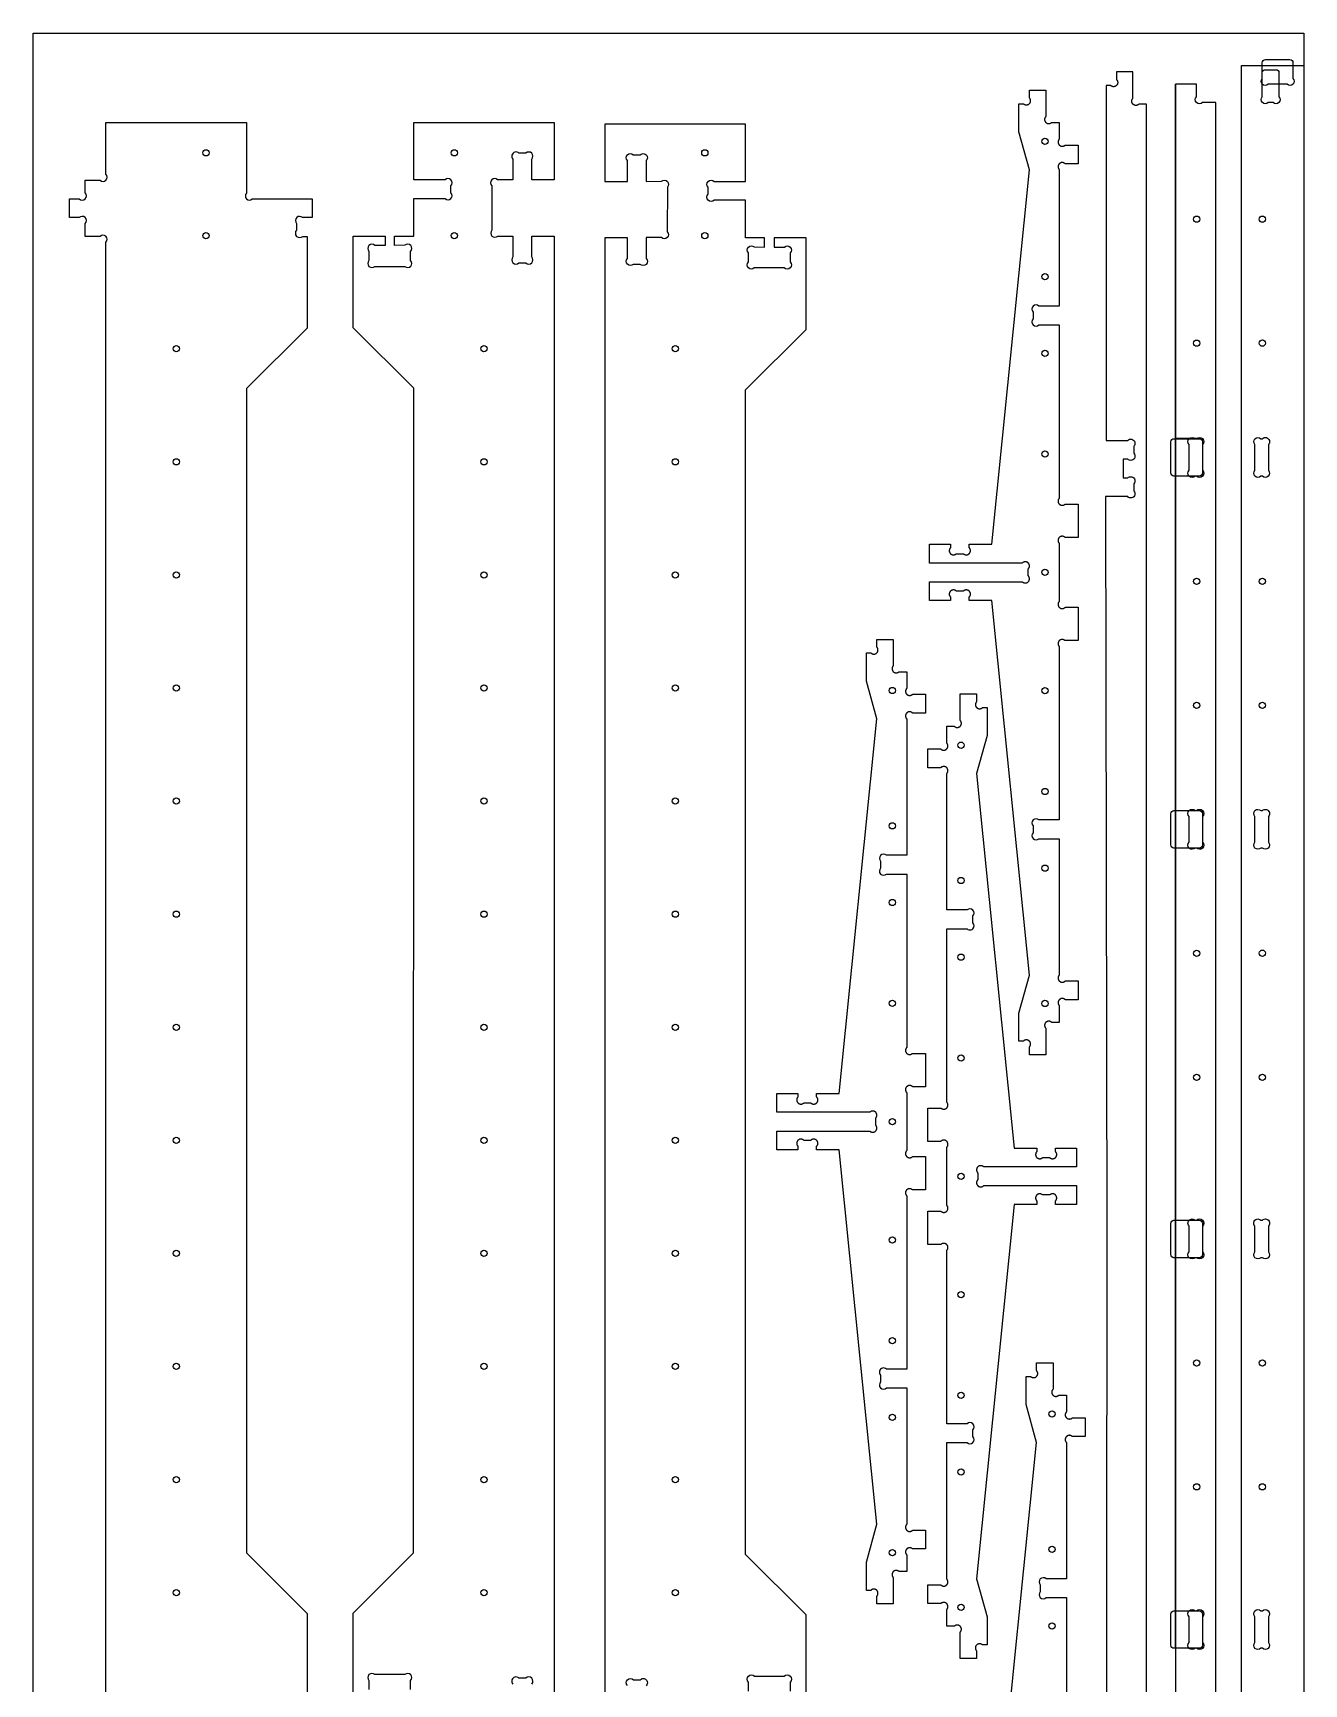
# Model space of a CAD drawing. Header units: millimetres. Extents: x 6492 to 10543, y 1975 to 5871.
# Drawn here: x 7954 to 9174, y 4195 to 5780 of the extents above; entities that cross this region are included whole.
import ezdxf

# ---------------------------------------------------------------- set-up
doc = ezdxf.new("R2010")
doc.units = ezdxf.units.MM
doc.layers.add('0_Make2D$Visibile$Curve', color=18, linetype='Continuous', true_color=0x000000)
for name, color, linetype in [('CUT_OUTSIDE_18MM', 1, 'Continuous'), ('HOLE_18MM', 4, 'Continuous'), ('HOLE_DIAM_6MM_6MM_DEPTH', 2, 'Continuous'), ('POCKET_INSIDE_9MM', 97, 'Continuous'), ('POCKET_OUTSIDE_9MM', 6, 'Continuous')]:
    doc.layers.add(name, color=color, linetype=linetype)
doc.layers.add('NO_PRINT', color=2, linetype='Continuous', plot=False)
doc.layers.add('POCKET_OUTSIDE_14MM', color=175, linetype='Continuous', plot=False)
doc.layers.add('TOP-HOLE-6.000MM-DIAM_15.000MM', color=20, linetype='Continuous', lineweight=25, true_color=0xff2400)

# ---------------------------------------------------------------- blocks, each defined once
blk = doc.blocks.new('BEAM_A')
at = {"layer": 'CUT_OUTSIDE_18MM'}
blk.add_lwpolyline([(5674.7, 4179.9), (5674.7, 5578.7, 0.999851), (5669, 5584.3), (5654.7, 5584.3), (5654.7, 5596.7, 0.99985), (5649, 5602.3), (5639.7, 5602.3), (5639.7, 5620.3), (5649, 5620.3, 0.999851), (5654.7, 5626), (5654.7, 5638.3), (5669, 5638.3, 0.999851), (5674.7, 5644), (5674.7, 5693.5), (5809.7, 5693.5), (5809.6, 5625.9, 0.974344), (5815.1, 5620.2), (5872.7, 5620.4), (5872.7, 5602.3), (5863.4, 5602.3, 0.999698), (5857.7, 5596.7), (5857.7, 5590.3, 1), (5863.7, 5584.3), (5867.7, 5584.3), (5867.7, 5496.3), (5809.7, 5438.3), (5809.7, 4320.3), (5867.7, 4262.3), (5867.7, 4174.3)], format="xyb", dxfattribs=at)
at = {"layer": 'HOLE_18MM'}
for centre in [(5770.6, 5664.5), (5770.6, 5585), (5742.2, 5476.4), (5742.2, 5367.8), (5742.2, 5259.3), (5742.2, 5150.7), (5742.2, 5042.2), (5742.2, 4933.6), (5742.2, 4825), (5742.2, 4716.5), (5742.2, 4607.9), (5742.2, 4499.4), (5742.2, 4390.8), (5742.2, 4282.2)]:
    blk.add_circle(centre, 3, dxfattribs=at)
blk = doc.blocks.new('BEAM_DX')
at = {"layer": 'CUT_OUTSIDE_18MM'}
for points in [[(8433.2, 4194.5, 0.991106), (8427.5, 4200.1), (8420.8, 4200.1, 1.000024), (8415.1, 4194.5)], [(8316.9, 4189.2), (8316.9, 4197.8, 0.99985), (8311.3, 4203.5), (8282.6, 4203.5, 0.99985), (8276.9, 4197.8), (8276.9, 4189.2, 0.999848)], [(8261.7, 4174.5), (8261.7, 4262.5), (8319.7, 4320.5), (8319.8, 5438.5), (8261.8, 5496.5), (8261.8, 5584.5), (8292.4, 5584.5), (8292.4, 5575.5), (8282.5, 5575.5, 0.9997), (8276.9, 5569.9), (8276.9, 5561.2, 1), (8282.6, 5555.5), (8311.3, 5555.5, 0.99985), (8316.9, 5561.2), (8316.9, 5569.9, 0.973941), (8311.4, 5575.7), (8301.4, 5575.5), (8301.4, 5584.5), (8319.8, 5584.5), (8319.8, 5620.5), (8349.9, 5620.5, 0.999695), (8355.6, 5626.2), (8355.6, 5632.9, 0.999771), (8349.9, 5638.5), (8319.8, 5638.5), (8319.8, 5693.5), (8454.8, 5693.5), (8454.8, 5638.5), (8433.1, 5638.5), (8433.1, 5658.5, 0.999546), (8427.5, 5664.1), (8420.8, 5664.1, 1), (8415.1, 5658.5), (8415.1, 5638.5), (8400.4, 5638.7, 0.982736), (8394.9, 5632.9), (8394.9, 5590.2, 0.999702), (8400.5, 5584.6), (8415.1, 5584.6), (8415.1, 5564.6, 1), (8420.8, 5558.9), (8427.5, 5558.9, 0.999549), (8433.1, 5564.6), (8433.1, 5584.5), (8454.7, 5584.5), (8454.7, 4174.5)]]:
    blk.add_lwpolyline(points, format="xyb", dxfattribs=at)
at = {"layer": 'HOLE_DIAM_6MM_6MM_DEPTH'}
for centre in [(8358.8, 5664.5), (8358.8, 5585), (8387.2, 5476.4), (8387.2, 5367.8), (8387.2, 5259.3), (8387.2, 5150.7), (8387.2, 5042.2), (8387.2, 4933.6), (8387.2, 4825), (8387.2, 4716.5), (8387.2, 4607.9), (8387.2, 4499.4), (8387.2, 4390.8), (8387.2, 4282.2)]:
    blk.add_circle(centre, 3, dxfattribs=at)
blk = doc.blocks.new('BEAM_SX')
at = {"layer": 'CUT_OUTSIDE_18MM'}
for points in [[(8525, 4193, -0.991106), (8530.7, 4198.6), (8537.3, 4198.6, -1.000024), (8543, 4192.9)], [(8641.2, 4187.7), (8641.2, 4196.3, -0.99985), (8646.9, 4202), (8675.5, 4202, -0.99985), (8681.2, 4196.3), (8681.2, 4187.7, -0.999848)], [(8696.4, 4173), (8696.4, 4261), (8638.4, 4319), (8638.4, 5437), (8696.4, 5495), (8696.4, 5583), (8665.7, 5583), (8665.7, 5574), (8675.6, 5574, -0.9997), (8681.2, 5568.4), (8681.2, 5559.7, -1), (8675.5, 5554), (8646.8, 5554, -0.99985), (8641.2, 5559.7), (8641.2, 5568.4, -0.973941), (8646.7, 5574.2), (8656.7, 5574), (8656.7, 5583), (8638.4, 5583), (8638.4, 5619), (8608.2, 5619, -0.999695), (8602.5, 5624.7), (8602.5, 5631.4, -0.999771), (8608.2, 5637), (8638.4, 5637), (8638.4, 5692), (8503.3, 5692), (8503.3, 5637), (8525, 5637), (8525, 5657, -0.999546), (8530.6, 5662.6), (8537.3, 5662.6, -1), (8543, 5657), (8543, 5637), (8557.7, 5637.2, -0.982736), (8563.3, 5631.4), (8563.2, 5588.7, -0.999702), (8557.6, 5583.1), (8543, 5583.1), (8543, 5563.1, -1), (8537.3, 5557.4), (8530.6, 5557.4, -0.999549), (8525, 5563.1), (8525, 5583), (8503.4, 5583), (8503.4, 4173)]]:
    blk.add_lwpolyline(points, format="xyb", dxfattribs=at)
at = {"layer": 'HOLE_DIAM_6MM_6MM_DEPTH'}
for centre in [(8599.3, 5664.5), (8599.3, 5585), (8570.9, 5476.4), (8570.9, 5367.8), (8570.9, 5259.3), (8570.9, 5150.7), (8570.9, 5042.2), (8570.9, 4933.6), (8570.9, 4825), (8570.9, 4716.5), (8570.9, 4607.9), (8570.9, 4499.4), (8570.9, 4390.8), (8570.9, 4282.2)]:
    blk.add_circle(centre, 3, dxfattribs=at)
blk = doc.blocks.new('BRACKET_EXT')
at = {"layer": 'CUT_OUTSIDE_18MM', "lineweight": -3}
blk.add_lwpolyline([(9466.4, 5155.8), (9466.5, 5155.9), (9466.6, 5156), (9466.6, 5156.1), (9466.7, 5156.2), (9466.8, 5156.3), (9466.9, 5156.4), (9467, 5156.6), (9467, 5156.7), (9467.1, 5156.8), (9467.2, 5156.9), (9467.2, 5157), (9467.3, 5157.2), (9467.3, 5157.3), (9467.4, 5157.4), (9467.4, 5157.6), (9467.4, 5157.7), (9467.5, 5157.8), (9467.5, 5158), (9467.5, 5158.1), (9467.5, 5158.3), (9467.5, 5158.4), (9467.6, 5158.5), (9467.6, 5158.7), (9467.5, 5158.8), (9467.5, 5159), (9467.5, 5159.1), (9467.5, 5159.2), (9467.5, 5159.4), (9467.5, 5159.5), (9467.4, 5159.6), (9467.4, 5159.8), (9467.3, 5159.9), (9467.3, 5160), (9467.2, 5160.2), (9467.2, 5160.3), (9467.1, 5160.4), (9467.1, 5160.6), (9467, 5160.7), (9466.9, 5160.8), (9466.8, 5160.9), (9466.8, 5161), (9466.7, 5161.1), (9466.6, 5161.2), (9466.5, 5161.3), (9466.4, 5161.4), (9466.3, 5161.5), (9466.2, 5161.6), (9466.1, 5161.7), (9466, 5161.8), (9465.9, 5161.9), (9465.8, 5162), (9465.6, 5162.1), (9465.5, 5162.1), (9465.4, 5162.2), (9465.3, 5162.3), (9465.1, 5162.3), (9465, 5162.4), (9464.9, 5162.4), (9464.7, 5162.5), (9464.6, 5162.5), (9464.5, 5162.5), (9464.3, 5162.6), (9464.2, 5162.6), (9464.1, 5162.6), (9463.9, 5162.6), (9463.8, 5162.6), (9463.6, 5162.6), (9463.5, 5162.6), (9463.4, 5162.6), (9463.2, 5162.6), (9463.1, 5162.6), (9463, 5162.6), (9462.8, 5162.6), (9462.7, 5162.5), (9462.5, 5162.5), (9462.4, 5162.5), (9462.3, 5162.4), (9462.1, 5162.4), (9462, 5162.3), (9461.9, 5162.3), (9461.8, 5162.2), (9461.6, 5162.2), (9461.5, 5162.1), (9461.4, 5162), (9461.3, 5161.9), (9461.2, 5161.9), (9461.1, 5161.8), (9460.9, 5161.7), (9460.8, 5161.6), (9460.7, 5161.5), (9453.4, 5161.5), (9453.4, 5177.3), (9478.7, 5177.3), (9478.8, 5177.2), (9478.9, 5177.1), (9479, 5177), (9479.1, 5176.9), (9479.2, 5176.8), (9479.3, 5176.7), (9479.4, 5176.7), (9479.5, 5176.6), (9479.7, 5176.5), (9479.8, 5176.5), (9479.9, 5176.4), (9480, 5176.4), (9480.2, 5176.3), (9480.3, 5176.3), (9480.4, 5176.2), (9480.6, 5176.2), (9480.7, 5176.2), (9480.9, 5176.1), (9481, 5176.1), (9481.1, 5176.1), (9481.3, 5176.1), (9481.4, 5176.1), (9481.5, 5176.1), (9481.7, 5176.1), (9481.8, 5176.1), (9482, 5176.1), (9482.1, 5176.1), (9482.2, 5176.1), (9482.4, 5176.2), (9482.5, 5176.2), (9482.6, 5176.2), (9482.8, 5176.3), (9482.9, 5176.3), (9483, 5176.4), (9483.2, 5176.4), (9483.3, 5176.5), (9483.4, 5176.6), (9483.5, 5176.6), (9483.7, 5176.7), (9483.8, 5176.8), (9483.9, 5176.9), (9484, 5176.9), (9484.1, 5177), (9484.2, 5177.1), (9484.3, 5177.2), (9484.4, 5177.3), (9484.5, 5177.4), (9484.6, 5177.5), (9484.7, 5177.6), (9484.8, 5177.8), (9484.8, 5177.9), (9484.9, 5178), (9485, 5178.1), (9485.1, 5178.2), (9485.1, 5178.4), (9485.2, 5178.5), (9485.2, 5178.6), (9485.3, 5178.7), (9485.3, 5178.9), (9485.4, 5179), (9485.4, 5179.1), (9485.4, 5179.3), (9485.5, 5179.4), (9485.5, 5179.6), (9485.5, 5179.7), (9485.5, 5179.8), (9485.5, 5180), (9485.5, 5180.1), (9485.5, 5180.3), (9485.5, 5180.4), (9485.5, 5180.5), (9485.5, 5180.7), (9485.4, 5180.8), (9485.4, 5180.9), (9485.4, 5181.1), (9485.3, 5181.2), (9485.3, 5181.4), (9485.3, 5181.5), (9485.2, 5181.6), (9485.1, 5181.7), (9485.1, 5181.9), (9485, 5182), (9485, 5182.1), (9484.9, 5182.2), (9484.8, 5182.3), (9484.7, 5182.5), (9484.6, 5182.6), (9484.5, 5182.7), (9484.5, 5182.8), (9484.4, 5182.9), (9484.4, 5190.2), (9500.4, 5190.2), (9500.5, 5190.1), (9500.6, 5190), (9500.7, 5189.9), (9500.8, 5189.8), (9500.9, 5189.8), (9501.1, 5189.7), (9501.2, 5189.6), (9501.3, 5189.5), (9501.4, 5189.5), (9501.5, 5189.4), (9501.7, 5189.3), (9501.8, 5189.3), (9501.9, 5189.2), (9502.1, 5189.2), (9502.2, 5189.2), (9502.3, 5189.1), (9502.5, 5189.1), (9502.6, 5189.1), (9502.7, 5189.1), (9502.9, 5189), (9503, 5189), (9503.2, 5189), (9503.3, 5189), (9503.4, 5189), (9503.6, 5189), (9503.7, 5189), (9503.9, 5189.1), (9504, 5189.1), (9504.1, 5189.1), (9504.3, 5189.1), (9504.4, 5189.2), (9504.5, 5189.2), (9504.7, 5189.3), (9504.8, 5189.3), (9504.9, 5189.4), (9505, 5189.4), (9505.2, 5189.5), (9505.3, 5189.6), (9505.4, 5189.6), (9505.5, 5189.7), (9505.6, 5189.8), (9505.8, 5189.9), (9505.9, 5190), (9506, 5190.1), (9506.1, 5190.2), (9506.2, 5190.3), (9506.3, 5190.4), (9506.3, 5190.5), (9506.4, 5190.6), (9506.5, 5190.7), (9506.6, 5190.8), (9506.7, 5190.9), (9506.7, 5191.1), (9506.8, 5191.2), (9506.9, 5191.3), (9506.9, 5191.4), (9507, 5191.6), (9507, 5191.7), (9507.1, 5191.8), (9507.1, 5192), (9507.1, 5192.1), (9507.2, 5192.2), (9507.2, 5192.4), (9507.2, 5192.5), (9507.2, 5192.6), (9507.3, 5192.8), (9507.3, 5192.9), (9507.3, 5193.1), (9507.3, 5193.2), (9507.2, 5193.3), (9507.2, 5193.5), (9507.2, 5193.6), (9507.2, 5193.8), (9507.2, 5193.9), (9507.1, 5194), (9507.1, 5194.2), (9507.1, 5194.3), (9507, 5194.4), (9507, 5194.6), (9506.9, 5194.7), (9506.8, 5194.8), (9506.8, 5194.9), (9506.7, 5195.1), (9506.6, 5195.2), (9506.6, 5195.3), (9506.5, 5195.4), (9506.4, 5195.5), (9506.3, 5195.6), (9506.2, 5195.7), (9506.1, 5195.8), (9506.1, 5208.2), (9524.1, 5208.2), (9524.1, 5195.8), (9524, 5195.7), (9523.9, 5195.6), (9523.8, 5195.5), (9523.7, 5195.4), (9523.7, 5195.3), (9523.6, 5195.2), (9523.5, 5195.1), (9523.4, 5194.9), (9523.4, 5194.8), (9523.3, 5194.7), (9523.3, 5194.6), (9523.2, 5194.5), (9523.2, 5194.3), (9523.1, 5194.2), (9523.1, 5194.1), (9523, 5193.9), (9523, 5193.8), (9523, 5193.7), (9523, 5193.5), (9523, 5193.4), (9522.9, 5193.2), (9522.9, 5193.1), (9522.9, 5193), (9522.9, 5192.8), (9522.9, 5192.7), (9523, 5192.6), (9523, 5192.4), (9523, 5192.3), (9523, 5192.1), (9523.1, 5192), (9523.1, 5191.9), (9523.1, 5191.7), (9523.2, 5191.6), (9523.2, 5191.5), (9523.3, 5191.4), (9523.3, 5191.2), (9523.4, 5191.1), (9523.5, 5191), (9523.5, 5190.9), (9523.6, 5190.8), (9523.7, 5190.6), (9523.8, 5190.5), (9523.9, 5190.4), (9524, 5190.3), (9524.1, 5190.2), (9524.2, 5190.1), (9524.3, 5190), (9524.4, 5189.9), (9524.5, 5189.8), (9524.6, 5189.8), (9524.7, 5189.7), (9524.8, 5189.6), (9524.9, 5189.5), (9525, 5189.5), (9525.2, 5189.4), (9525.3, 5189.3), (9525.4, 5189.3), (9525.6, 5189.2), (9525.7, 5189.2), (9525.8, 5189.2), (9525.9, 5189.1), (9526.1, 5189.1), (9526.2, 5189.1), (9526.4, 5189), (9526.5, 5189), (9526.6, 5189), (9526.8, 5189), (9526.9, 5189), (9527, 5189), (9527.2, 5189), (9527.3, 5189), (9527.5, 5189), (9527.6, 5189.1), (9527.7, 5189.1), (9527.9, 5189.1), (9528, 5189.1), (9528.1, 5189.2), (9528.3, 5189.2), (9528.4, 5189.3), (9528.5, 5189.3), (9528.6, 5189.4), (9528.8, 5189.4), (9528.9, 5189.5), (9529, 5189.6), (9529.1, 5189.6), (9529.2, 5189.7), (9529.4, 5189.8), (9529.5, 5189.9), (9529.6, 5190), (9529.7, 5190.1), (9529.8, 5190.2), (9660.7, 5190.2), (9660.7, 5170.7, 0.989196), (9666.4, 5165.1), (9673, 5165.1, 1), (9678.7, 5170.7), (9678.7, 5190.2), (9845.1, 5190.2), (9845.2, 5190.1), (9845.3, 5190), (9845.4, 5189.9), (9845.5, 5189.8), (9845.6, 5189.7), (9845.7, 5189.6), (9845.8, 5189.6), (9846, 5189.5), (9846.1, 5189.4), (9846.2, 5189.4), (9846.3, 5189.3), (9846.5, 5189.3), (9846.6, 5189.2), (9846.7, 5189.2), (9846.9, 5189.1), (9847, 5189.1), (9847.1, 5189.1), (9847.3, 5189), (9847.4, 5189), (9847.5, 5189), (9847.7, 5189), (9847.8, 5189), (9848, 5189), (9848.1, 5189), (9848.2, 5189), (9848.4, 5189), (9848.5, 5189), (9848.7, 5189), (9848.8, 5189.1), (9848.9, 5189.1), (9849.1, 5189.1), (9849.2, 5189.2), (9849.3, 5189.2), (9849.5, 5189.3), (9849.6, 5189.3), (9849.7, 5189.4), (9849.8, 5189.5), (9850, 5189.5), (9850.1, 5189.6), (9850.2, 5189.7), (9850.3, 5189.8), (9850.4, 5189.8), (9850.5, 5189.9), (9850.6, 5190), (9850.7, 5190.1), (9850.8, 5190.2), (9850.9, 5190.3), (9851, 5190.4), (9851.1, 5190.5), (9851.2, 5190.7), (9851.3, 5190.8), (9851.3, 5190.9), (9851.4, 5191), (9851.5, 5191.1), (9851.5, 5191.3), (9851.6, 5191.4), (9851.6, 5191.5), (9851.7, 5191.6), (9851.7, 5191.8), (9851.8, 5191.9), (9851.8, 5192), (9851.8, 5192.2), (9851.9, 5192.3), (9851.9, 5192.5), (9851.9, 5192.6), (9851.9, 5192.7), (9851.9, 5192.9), (9851.9, 5193), (9851.9, 5193.2), (9851.9, 5193.3), (9851.9, 5193.4), (9851.9, 5193.6), (9851.9, 5193.7), (9851.8, 5193.8), (9851.8, 5194), (9851.8, 5194.1), (9851.7, 5194.3), (9851.7, 5194.4), (9851.6, 5194.5), (9851.6, 5194.6), (9851.5, 5194.8), (9851.4, 5194.9), (9851.4, 5195), (9851.3, 5195.1), (9851.2, 5195.2), (9851.1, 5195.4), (9851, 5195.5), (9851, 5195.6), (9850.9, 5195.7), (9850.8, 5195.8), (9850.8, 5208.2), (9882.9, 5208.2), (9882.9, 5195.8), (9882.8, 5195.7), (9882.7, 5195.6), (9882.6, 5195.5), (9882.5, 5195.4), (9882.4, 5195.3), (9882.3, 5195.1), (9882.3, 5195), (9882.2, 5194.9), (9882.1, 5194.8), (9882.1, 5194.7), (9882, 5194.5), (9881.9, 5194.4), (9881.9, 5194.3), (9881.9, 5194.1), (9881.8, 5194), (9881.8, 5193.9), (9881.8, 5193.7), (9881.7, 5193.6), (9881.7, 5193.5), (9881.7, 5193.3), (9881.7, 5193.2), (9881.7, 5193), (9881.7, 5192.9), (9881.7, 5192.8), (9881.7, 5192.6), (9881.7, 5192.5), (9881.7, 5192.4), (9881.7, 5192.2), (9881.8, 5192.1), (9881.8, 5191.9), (9881.8, 5191.8), (9881.9, 5191.7), (9881.9, 5191.5), (9882, 5191.4), (9882, 5191.3), (9882.1, 5191.2), (9882.2, 5191), (9882.2, 5190.9), (9882.3, 5190.8), (9882.4, 5190.7), (9882.5, 5190.6), (9882.5, 5190.5), (9882.6, 5190.4), (9882.7, 5190.3), (9882.8, 5190.2), (9882.9, 5190.1), (9883, 5190), (9883.1, 5189.9), (9883.2, 5189.8), (9883.3, 5189.7), (9883.5, 5189.6), (9883.6, 5189.5), (9883.7, 5189.5), (9883.8, 5189.4), (9883.9, 5189.3), (9884.1, 5189.3), (9884.2, 5189.2), (9884.3, 5189.2), (9884.5, 5189.1), (9884.6, 5189.1), (9884.7, 5189.1), (9884.9, 5189), (9885, 5189), (9885.1, 5189), (9885.3, 5189), (9885.4, 5189), (9885.6, 5189), (9885.7, 5189), (9885.8, 5189), (9886, 5189), (9886.1, 5189), (9886.2, 5189), (9886.4, 5189), (9886.5, 5189), (9886.7, 5189.1), (9886.8, 5189.1), (9886.9, 5189.2), (9887.1, 5189.2), (9887.2, 5189.2), (9887.3, 5189.3), (9887.4, 5189.4), (9887.6, 5189.4), (9887.7, 5189.5), (9887.8, 5189.6), (9887.9, 5189.6), (9888, 5189.7), (9888.1, 5189.8), (9888.2, 5189.9), (9888.4, 5190), (9888.5, 5190.1), (9888.6, 5190.2), (9916.4, 5190.2), (9944.2, 5190.2), (9944.3, 5190.1), (9944.4, 5190), (9944.5, 5189.9), (9944.6, 5189.8), (9944.7, 5189.7), (9944.8, 5189.6), (9944.9, 5189.6), (9945, 5189.5), (9945.2, 5189.4), (9945.3, 5189.4), (9945.4, 5189.3), (9945.5, 5189.2), (9945.7, 5189.2), (9945.8, 5189.2), (9945.9, 5189.1), (9946.1, 5189.1), (9946.2, 5189), (9946.3, 5189), (9946.5, 5189), (9946.6, 5189), (9946.7, 5189), (9946.9, 5189), (9947, 5189), (9947.2, 5189), (9947.3, 5189), (9947.4, 5189), (9947.6, 5189), (9947.7, 5189), (9947.9, 5189), (9948, 5189.1), (9948.1, 5189.1), (9948.3, 5189.1), (9948.4, 5189.2), (9948.5, 5189.2), (9948.6, 5189.3), (9948.8, 5189.3), (9948.9, 5189.4), (9949, 5189.5), (9949.1, 5189.5), (9949.3, 5189.6), (9949.4, 5189.7), (9949.5, 5189.8), (9949.6, 5189.9), (9949.7, 5190), (9949.8, 5190.1), (9949.9, 5190.2), (9950, 5190.3), (9950.1, 5190.4), (9950.2, 5190.5), (9950.3, 5190.6), (9950.3, 5190.7), (9950.4, 5190.8), (9950.5, 5190.9), (9950.6, 5191), (9950.6, 5191.2), (9950.7, 5191.3), (9950.7, 5191.4), (9950.8, 5191.5), (9950.8, 5191.7), (9950.9, 5191.8), (9950.9, 5191.9), (9950.9, 5192.1), (9951, 5192.2), (9951, 5192.4), (9951, 5192.5), (9951, 5192.6), (9951, 5192.8), (9951, 5192.9), (9951, 5193), (9951, 5193.2), (9951, 5193.3), (9951, 5193.5), (9951, 5193.6), (9951, 5193.7), (9950.9, 5193.9), (9950.9, 5194), (9950.9, 5194.1), (9950.8, 5194.3), (9950.8, 5194.4), (9950.7, 5194.5), (9950.7, 5194.7), (9950.6, 5194.8), (9950.5, 5194.9), (9950.5, 5195), (9950.4, 5195.1), (9950.3, 5195.3), (9950.2, 5195.4), (9950.1, 5195.5), (9950.1, 5195.6), (9950, 5195.7), (9949.9, 5195.8), (9949.9, 5208.2), (9981.9, 5208.2), (9981.9, 5195.8), (9981.9, 5195.7), (9981.8, 5195.6), (9981.7, 5195.5), (9981.6, 5195.4), (9981.5, 5195.2), (9981.4, 5195.1), (9981.4, 5195), (9981.3, 5194.9), (9981.2, 5194.8), (9981.2, 5194.6), (9981.1, 5194.5), (9981.1, 5194.4), (9981, 5194.3), (9981, 5194.1), (9980.9, 5194), (9980.9, 5193.8), (9980.9, 5193.7), (9980.8, 5193.6), (9980.8, 5193.4), (9980.8, 5193.3), (9980.8, 5193.2), (9980.8, 5193), (9980.8, 5192.9), (9980.8, 5192.7), (9980.8, 5192.6), (9980.8, 5192.5), (9980.9, 5192.3), (9980.9, 5192.2), (9980.9, 5192), (9980.9, 5191.9), (9981, 5191.8), (9981, 5191.6), (9981.1, 5191.5), (9981.1, 5191.4), (9981.2, 5191.3), (9981.2, 5191.1), (9981.3, 5191), (9981.4, 5190.9), (9981.5, 5190.8), (9981.5, 5190.7), (9981.6, 5190.5), (9981.7, 5190.4), (9981.8, 5190.3), (9981.9, 5190.2), (9982, 5190.1), (9982.1, 5190), (9982.2, 5189.9), (9982.3, 5189.8), (9982.4, 5189.8), (9982.5, 5189.7), (9982.6, 5189.6), (9982.8, 5189.5), (9982.9, 5189.5), (9983, 5189.4), (9983.1, 5189.3), (9983.3, 5189.3), (9983.4, 5189.2), (9983.5, 5189.2), (9983.7, 5189.1), (9983.8, 5189.1), (9983.9, 5189.1), (9984.1, 5189), (9984.2, 5189), (9984.3, 5189), (9984.5, 5189), (9984.6, 5189), (9984.8, 5189), (9984.9, 5189), (9985, 5189), (9985.2, 5189), (9985.3, 5189), (9985.5, 5189), (9985.6, 5189.1), (9985.7, 5189.1), (9985.9, 5189.1), (9986, 5189.2), (9986.1, 5189.2), (9986.3, 5189.3), (9986.4, 5189.3), (9986.5, 5189.4), (9986.6, 5189.4), (9986.8, 5189.5), (9986.9, 5189.6), (9987, 5189.6), (9987.1, 5189.7), (9987.2, 5189.8), (9987.3, 5189.9), (9987.4, 5190), (9987.5, 5190.1), (9987.6, 5190.2), (10154, 5190.2), (10154, 5170.7, 1), (10159.7, 5165.1), (10166.3, 5165.1, 1), (10172, 5170.7), (10172, 5190.2), (10302.9, 5190.2), (10303, 5190.1), (10303.1, 5190), (10303.3, 5189.9), (10303.4, 5189.8), (10303.5, 5189.7), (10303.6, 5189.6), (10303.7, 5189.6), (10303.8, 5189.5), (10303.9, 5189.4), (10304.1, 5189.4), (10304.2, 5189.3), (10304.3, 5189.3), (10304.5, 5189.2), (10304.6, 5189.2), (10304.7, 5189.1), (10304.9, 5189.1), (10305, 5189.1), (10305.1, 5189.1), (10305.3, 5189), (10305.4, 5189), (10305.5, 5189), (10305.7, 5189), (10305.8, 5189), (10306, 5189), (10306.1, 5189), (10306.2, 5189), (10306.4, 5189), (10306.5, 5189.1), (10306.6, 5189.1), (10306.8, 5189.1), (10306.9, 5189.2), (10307, 5189.2), (10307.2, 5189.2), (10307.3, 5189.3), (10307.4, 5189.3), (10307.5, 5189.4), (10307.7, 5189.5), (10307.8, 5189.5), (10307.9, 5189.6), (10308, 5189.7), (10308.1, 5189.8), (10308.2, 5189.8), (10308.4, 5189.9), (10308.5, 5190), (10308.6, 5190.1), (10308.7, 5190.2), (10308.8, 5190.3), (10308.8, 5190.4), (10308.9, 5190.5), (10309, 5190.6), (10309.1, 5190.8), (10309.2, 5190.9), (10309.2, 5191), (10309.3, 5191.1), (10309.4, 5191.2), (10309.4, 5191.4), (10309.5, 5191.5), (10309.5, 5191.6), (10309.6, 5191.7), (10309.6, 5191.9), (10309.7, 5192), (10309.7, 5192.1), (10309.7, 5192.3), (10309.7, 5192.4), (10309.8, 5192.6), (10309.8, 5192.7), (10309.8, 5192.8), (10309.8, 5193), (10309.8, 5193.1), (10309.8, 5193.2), (10309.8, 5193.4), (10309.7, 5193.5), (10309.7, 5193.7), (10309.7, 5193.8), (10309.7, 5193.9), (10309.6, 5194.1), (10309.6, 5194.2), (10309.6, 5194.3), (10309.5, 5194.5), (10309.5, 5194.6), (10309.4, 5194.7), (10309.3, 5194.8), (10309.3, 5194.9), (10309.2, 5195.1), (10309.1, 5195.2), (10309.1, 5195.3), (10309, 5195.4), (10308.9, 5195.5), (10308.8, 5195.6), (10308.7, 5195.7), (10308.6, 5195.8), (10308.6, 5208.2), (10326.6, 5208.2), (10326.6, 5195.8), (10326.5, 5195.7), (10326.4, 5195.6), (10326.3, 5195.5), (10326.2, 5195.4), (10326.2, 5195.3), (10326.1, 5195.2), (10326, 5195.1), (10325.9, 5194.9), (10325.9, 5194.8), (10325.8, 5194.7), (10325.8, 5194.6), (10325.7, 5194.4), (10325.7, 5194.3), (10325.6, 5194.2), (10325.6, 5194), (10325.6, 5193.9), (10325.5, 5193.8), (10325.5, 5193.6), (10325.5, 5193.5), (10325.5, 5193.3), (10325.5, 5193.2), (10325.5, 5193.1), (10325.5, 5192.9), (10325.5, 5192.8), (10325.5, 5192.6), (10325.5, 5192.5), (10325.5, 5192.4), (10325.5, 5192.2), (10325.6, 5192.1), (10325.6, 5192), (10325.6, 5191.8), (10325.7, 5191.7), (10325.7, 5191.6), (10325.8, 5191.4), (10325.8, 5191.3), (10325.9, 5191.2), (10326, 5191.1), (10326, 5190.9), (10326.1, 5190.8), (10326.2, 5190.7), (10326.3, 5190.6), (10326.4, 5190.5), (10326.5, 5190.4), (10326.6, 5190.3), (10326.7, 5190.2), (10326.8, 5190.1), (10326.9, 5190), (10327, 5189.9), (10327.1, 5189.8), (10327.2, 5189.7), (10327.3, 5189.6), (10327.4, 5189.6), (10327.5, 5189.5), (10327.7, 5189.4), (10327.8, 5189.4), (10327.9, 5189.3), (10328.1, 5189.3), (10328.2, 5189.2), (10328.3, 5189.2), (10328.5, 5189.1), (10328.6, 5189.1), (10328.7, 5189.1), (10328.9, 5189.1), (10329, 5189), (10329.1, 5189), (10329.3, 5189), (10329.4, 5189), (10329.6, 5189), (10329.7, 5189), (10329.8, 5189), (10330, 5189.1), (10330.1, 5189.1), (10330.3, 5189.1), (10330.4, 5189.1), (10330.5, 5189.2), (10330.7, 5189.2), (10330.8, 5189.2), (10330.9, 5189.3), (10331.1, 5189.3), (10331.2, 5189.4), (10331.3, 5189.5), (10331.4, 5189.5), (10331.5, 5189.6), (10331.7, 5189.7), (10331.8, 5189.8), (10331.9, 5189.8), (10332, 5189.9), (10332.1, 5190), (10332.2, 5190.1), (10332.3, 5190.2), (10348.4, 5190.2), (10348.4, 5182.9), (10348.3, 5182.8), (10348.2, 5182.7), (10348.1, 5182.6), (10348, 5182.5), (10347.9, 5182.3), (10347.8, 5182.2), (10347.8, 5182.1), (10347.7, 5182), (10347.6, 5181.9), (10347.6, 5181.7), (10347.5, 5181.6), (10347.5, 5181.5), (10347.4, 5181.4), (10347.4, 5181.2), (10347.3, 5181.1), (10347.3, 5180.9), (10347.3, 5180.8), (10347.3, 5180.7), (10347.2, 5180.5), (10347.2, 5180.4), (10347.2, 5180.3), (10347.2, 5180.1), (10347.2, 5180), (10347.2, 5179.8), (10347.2, 5179.7), (10347.2, 5179.6), (10347.3, 5179.4), (10347.3, 5179.3), (10347.3, 5179.1), (10347.4, 5179), (10347.4, 5178.9), (10347.4, 5178.7), (10347.5, 5178.6), (10347.5, 5178.5), (10347.6, 5178.4), (10347.7, 5178.2), (10347.7, 5178.1), (10347.8, 5178), (10347.9, 5177.9), (10347.9, 5177.8), (10348, 5177.6), (10348.1, 5177.5), (10348.2, 5177.4), (10348.3, 5177.3), (10348.4, 5177.2), (10348.5, 5177.1), (10348.6, 5177), (10348.7, 5176.9), (10348.8, 5176.9), (10348.9, 5176.8), (10349.1, 5176.7), (10349.2, 5176.6), (10349.3, 5176.6), (10349.4, 5176.5), (10349.5, 5176.4), (10349.7, 5176.4), (10349.8, 5176.3), (10349.9, 5176.3), (10350.1, 5176.2), (10350.2, 5176.2), (10350.3, 5176.2), (10350.5, 5176.1), (10350.6, 5176.1), (10350.8, 5176.1), (10350.9, 5176.1), (10351, 5176.1), (10351.2, 5176.1), (10351.3, 5176.1), (10351.4, 5176.1), (10351.6, 5176.1), (10351.7, 5176.1), (10351.9, 5176.1), (10352, 5176.2), (10352.1, 5176.2), (10352.3, 5176.2), (10352.4, 5176.3), (10352.5, 5176.3), (10352.7, 5176.4), (10352.8, 5176.4), (10352.9, 5176.5), (10353.1, 5176.5), (10353.2, 5176.6), (10353.3, 5176.7), (10353.4, 5176.7), (10353.5, 5176.8), (10353.6, 5176.9), (10353.8, 5177), (10353.9, 5177.1), (10354, 5177.2), (10354.1, 5177.3), (10379.4, 5177.3), (10379.4, 5161.5), (10372, 5161.5), (10371.9, 5161.6), (10371.8, 5161.7), (10371.7, 5161.8), (10371.6, 5161.9), (10371.4, 5161.9), (10371.3, 5162), (10371.2, 5162.1), (10371.1, 5162.2), (10371, 5162.2), (10370.8, 5162.3), (10370.7, 5162.3), (10370.6, 5162.4), (10370.4, 5162.4), (10370.3, 5162.5), (10370.2, 5162.5), (10370, 5162.5), (10369.9, 5162.6), (10369.8, 5162.6), (10369.6, 5162.6), (10369.5, 5162.6), (10369.3, 5162.6), (10369.2, 5162.6), (10369.1, 5162.6), (10368.9, 5162.6), (10368.8, 5162.6), (10368.6, 5162.6), (10368.5, 5162.6), (10368.4, 5162.6), (10368.2, 5162.5), (10368.1, 5162.5), (10368, 5162.5), (10367.8, 5162.4), (10367.7, 5162.4), (10367.6, 5162.3), (10367.4, 5162.3), (10367.3, 5162.2), (10367.2, 5162.1), (10367.1, 5162.1), (10367, 5162), (10366.8, 5161.9), (10366.7, 5161.8), (10366.6, 5161.7), (10366.5, 5161.6), (10366.4, 5161.5), (10366.3, 5161.4), (10366.2, 5161.3), (10366.1, 5161.2), (10366, 5161.1), (10366, 5161), (10365.9, 5160.9), (10365.8, 5160.8), (10365.7, 5160.7), (10365.7, 5160.6), (10365.6, 5160.4), (10365.5, 5160.3), (10365.5, 5160.2), (10365.4, 5160), (10365.4, 5159.9), (10365.3, 5159.8), (10365.3, 5159.6), (10365.3, 5159.5), (10365.2, 5159.4), (10365.2, 5159.2), (10365.2, 5159.1), (10365.2, 5159), (10365.2, 5158.8), (10365.2, 5158.7), (10365.2, 5158.5), (10365.2, 5158.4), (10365.2, 5158.3), (10365.2, 5158.1), (10365.2, 5158), (10365.2, 5157.8), (10365.3, 5157.7), (10365.3, 5157.6), (10365.3, 5157.4), (10365.4, 5157.3), (10365.4, 5157.2), (10365.5, 5157), (10365.6, 5156.9), (10365.6, 5156.8), (10365.7, 5156.7), (10365.8, 5156.6), (10365.8, 5156.4), (10365.9, 5156.3), (10366, 5156.2), (10366.1, 5156.1), (10366.2, 5156), (10366.3, 5155.9), (10366.4, 5155.8), (10366.4, 5151.5), (10339.4, 5151.5), (10302.9, 5161.5), (9943.4, 5125.3), (9943.4, 5103.7), (9940, 5103.7), (9939.9, 5103.8), (9939.8, 5103.9), (9939.7, 5104), (9939.6, 5104.1), (9939.5, 5104.2), (9939.4, 5104.3), (9939.3, 5104.3), (9939.1, 5104.4), (9939, 5104.5), (9938.9, 5104.5), (9938.8, 5104.6), (9938.6, 5104.6), (9938.5, 5104.7), (9938.4, 5104.7), (9938.2, 5104.8), (9938.1, 5104.8), (9938, 5104.8), (9937.8, 5104.9), (9937.7, 5104.9), (9937.6, 5104.9), (9937.4, 5104.9), (9937.3, 5104.9), (9937.2, 5104.9), (9937, 5104.9), (9936.9, 5104.9), (9936.7, 5104.9), (9936.6, 5104.9), (9936.5, 5104.8), (9936.3, 5104.8), (9936.2, 5104.8), (9936.1, 5104.7), (9935.9, 5104.7), (9935.8, 5104.7), (9935.7, 5104.6), (9935.5, 5104.6), (9935.4, 5104.5), (9935.3, 5104.4), (9935.2, 5104.4), (9935.1, 5104.3), (9934.9, 5104.2), (9934.8, 5104.1), (9934.7, 5104.1), (9934.6, 5104), (9934.5, 5103.9), (9934.4, 5103.8), (9934.3, 5103.7), (9934.2, 5103.6), (9934.1, 5103.5), (9934, 5103.4), (9934, 5103.3), (9933.9, 5103.2), (9933.8, 5103), (9933.7, 5102.9), (9933.7, 5102.8), (9933.6, 5102.7), (9933.5, 5102.5), (9933.5, 5102.4), (9933.4, 5102.3), (9933.4, 5102.2), (9933.3, 5102), (9933.3, 5101.9), (9933.3, 5101.8), (9933.3, 5101.6), (9933.2, 5101.5), (9933.2, 5101.4), (9933.2, 5101.2), (9933.2, 5101.1), (9933.2, 5100.9), (9933.2, 5100.8), (9933.2, 5100.7), (9933.2, 5100.5), (9933.2, 5100.4), (9933.2, 5100.3), (9933.3, 5100.1), (9933.3, 5100), (9933.3, 5099.8), (9933.4, 5099.7), (9933.4, 5099.6), (9933.5, 5099.5), (9933.5, 5099.3), (9933.6, 5099.2), (9933.6, 5099.1), (9933.7, 5099), (9933.8, 5098.8), (9933.8, 5098.7), (9933.9, 5098.6), (9934, 5098.5), (9934.1, 5098.4), (9934.2, 5098.3), (9934.3, 5098.2), (9934.4, 5098.1), (9934.4, 5091.4), (9934.3, 5091.3), (9934.2, 5091.2), (9934.1, 5091.1), (9934, 5091), (9933.9, 5090.9), (9933.8, 5090.8), (9933.8, 5090.6), (9933.7, 5090.5), (9933.6, 5090.4), (9933.6, 5090.3), (9933.5, 5090.1), (9933.5, 5090), (9933.4, 5089.9), (9933.4, 5089.8), (9933.3, 5089.6), (9933.3, 5089.5), (9933.3, 5089.4), (9933.2, 5089.2), (9933.2, 5089.1), (9933.2, 5088.9), (9933.2, 5088.8), (9933.2, 5088.7), (9933.2, 5088.5), (9933.2, 5088.4), (9933.2, 5088.3), (9933.2, 5088.1), (9933.2, 5088), (9933.3, 5087.8), (9933.3, 5087.7), (9933.3, 5087.6), (9933.3, 5087.4), (9933.4, 5087.3), (9933.4, 5087.2), (9933.5, 5087.1), (9933.5, 5086.9), (9933.6, 5086.8), (9933.7, 5086.7), (9933.7, 5086.6), (9933.8, 5086.4), (9933.9, 5086.3), (9934, 5086.2), (9934, 5086.1), (9934.1, 5086), (9934.2, 5085.9), (9934.3, 5085.8), (9934.4, 5085.7), (9934.5, 5085.6), (9934.6, 5085.5), (9934.7, 5085.4), (9934.8, 5085.3), (9934.9, 5085.3), (9935.1, 5085.2), (9935.2, 5085.1), (9935.3, 5085), (9935.4, 5085), (9935.5, 5084.9), (9935.7, 5084.9), (9935.8, 5084.8), (9935.9, 5084.8), (9936.1, 5084.7), (9936.2, 5084.7), (9936.3, 5084.7), (9936.5, 5084.6), (9936.6, 5084.6), (9936.7, 5084.6), (9936.9, 5084.6), (9937, 5084.6), (9937.2, 5084.6), (9937.3, 5084.6), (9937.4, 5084.6), (9937.6, 5084.6), (9937.7, 5084.6), (9937.8, 5084.6), (9938, 5084.6), (9938.1, 5084.7), (9938.2, 5084.7), (9938.4, 5084.7), (9938.5, 5084.8), (9938.6, 5084.8), (9938.8, 5084.9), (9938.9, 5084.9), (9939, 5085), (9939.1, 5085.1), (9939.3, 5085.1), (9939.4, 5085.2), (9939.5, 5085.3), (9939.6, 5085.4), (9939.7, 5085.5), (9939.8, 5085.5), (9939.9, 5085.6), (9940, 5085.7), (9943.4, 5085.7), (9943.4, 5065.6), (9925.4, 5065.6), (9925.4, 5154.7), (9925.5, 5154.8), (9925.5, 5154.9), (9925.6, 5155), (9925.7, 5155.1), (9925.8, 5155.3), (9925.9, 5155.4), (9926, 5155.5), (9926, 5155.6), (9926.1, 5155.7), (9926.1, 5155.9), (9926.2, 5156), (9926.3, 5156.1), (9926.3, 5156.2), (9926.3, 5156.4), (9926.4, 5156.5), (9926.4, 5156.6), (9926.5, 5156.8), (9926.5, 5156.9), (9926.5, 5157), (9926.5, 5157.2), (9926.5, 5157.3), (9926.5, 5157.5), (9926.5, 5157.6), (9926.5, 5157.7), (9926.5, 5157.9), (9926.5, 5158), (9926.5, 5158.1), (9926.5, 5158.3), (9926.4, 5158.4), (9926.4, 5158.6), (9926.4, 5158.7), (9926.3, 5158.8), (9926.3, 5158.9), (9926.2, 5159.1), (9926.2, 5159.2), (9926.1, 5159.3), (9926.1, 5159.5), (9926, 5159.6), (9925.9, 5159.7), (9925.8, 5159.8), (9925.8, 5159.9), (9925.7, 5160), (9925.6, 5160.1), (9925.5, 5160.2), (9925.4, 5160.3), (9925.3, 5160.4), (9925.2, 5160.5), (9925.1, 5160.6), (9925, 5160.7), (9924.9, 5160.8), (9924.8, 5160.9), (9924.7, 5161), (9924.5, 5161), (9924.4, 5161.1), (9924.3, 5161.2), (9924.2, 5161.2), (9924, 5161.3), (9923.9, 5161.3), (9923.8, 5161.4), (9923.7, 5161.4), (9923.5, 5161.4), (9923.4, 5161.5), (9923.2, 5161.5), (9923.1, 5161.5), (9923, 5161.5), (9922.8, 5161.6), (9922.7, 5161.6), (9922.6, 5161.6), (9922.4, 5161.6), (9922.3, 5161.6), (9922.1, 5161.5), (9922, 5161.5), (9921.9, 5161.5), (9921.7, 5161.5), (9921.6, 5161.5), (9921.5, 5161.4), (9921.3, 5161.4), (9921.2, 5161.3), (9921.1, 5161.3), (9920.9, 5161.2), (9920.8, 5161.2), (9920.7, 5161.1), (9920.6, 5161.1), (9920.5, 5161), (9920.3, 5160.9), (9920.2, 5160.8), (9920.1, 5160.8), (9920, 5160.7), (9919.9, 5160.6), (9919.8, 5160.5), (9919.7, 5160.4), (9913, 5160.4), (9912.9, 5160.5), (9912.8, 5160.6), (9912.7, 5160.7), (9912.6, 5160.8), (9912.5, 5160.8), (9912.4, 5160.9), (9912.3, 5161), (9912.1, 5161.1), (9912, 5161.1), (9911.9, 5161.2), (9911.8, 5161.2), (9911.6, 5161.3), (9911.5, 5161.3), (9911.4, 5161.4), (9911.2, 5161.4), (9911.1, 5161.5), (9911, 5161.5), (9910.8, 5161.5), (9910.7, 5161.5), (9910.6, 5161.5), (9910.4, 5161.6), (9910.3, 5161.6), (9910.2, 5161.6), (9910, 5161.6), (9909.9, 5161.6), (9909.7, 5161.5), (9909.6, 5161.5), (9909.5, 5161.5), (9909.3, 5161.5), (9909.2, 5161.4), (9909.1, 5161.4), (9908.9, 5161.4), (9908.8, 5161.3), (9908.7, 5161.3), (9908.5, 5161.2), (9908.4, 5161.2), (9908.3, 5161.1), (9908.2, 5161), (9908.1, 5161), (9907.9, 5160.9), (9907.8, 5160.8), (9907.7, 5160.7), (9907.6, 5160.6), (9907.5, 5160.5), (9907.4, 5160.4), (9907.3, 5160.3), (9907.2, 5160.2), (9907.1, 5160.1), (9907, 5160), (9907, 5159.9), (9906.9, 5159.8), (9906.8, 5159.7), (9906.7, 5159.6), (9906.7, 5159.5), (9906.6, 5159.3), (9906.5, 5159.2), (9906.5, 5159.1), (9906.4, 5158.9), (9906.4, 5158.8), (9906.3, 5158.7), (9906.3, 5158.6), (9906.3, 5158.4), (9906.3, 5158.3), (9906.2, 5158.1), (9906.2, 5158), (9906.2, 5157.9), (9906.2, 5157.7), (9906.2, 5157.6), (9906.2, 5157.5), (9906.2, 5157.3), (9906.2, 5157.2), (9906.2, 5157), (9906.2, 5156.9), (9906.3, 5156.8), (9906.3, 5156.6), (9906.3, 5156.5), (9906.4, 5156.4), (9906.4, 5156.2), (9906.5, 5156.1), (9906.5, 5156), (9906.6, 5155.9), (9906.6, 5155.7), (9906.7, 5155.6), (9906.8, 5155.5), (9906.8, 5155.4), (9906.9, 5155.3), (9907, 5155.1), (9907.1, 5155), (9907.2, 5154.9), (9907.3, 5154.8), (9907.4, 5154.7), (9907.4, 5065.6), (9889.4, 5065.6), (9889.4, 5085.7), (9892.7, 5085.7), (9892.8, 5085.6), (9892.9, 5085.5), (9893, 5085.5), (9893.1, 5085.4), (9893.2, 5085.3), (9893.3, 5085.2), (9893.5, 5085.1), (9893.6, 5085.1), (9893.7, 5085), (9893.8, 5084.9), (9893.9, 5084.9), (9894.1, 5084.8), (9894.2, 5084.8), (9894.3, 5084.7), (9894.5, 5084.7), (9894.6, 5084.7), (9894.7, 5084.6), (9894.9, 5084.6), (9895, 5084.6), (9895.1, 5084.6), (9895.3, 5084.6), (9895.4, 5084.6), (9895.6, 5084.6), (9895.7, 5084.6), (9895.8, 5084.6), (9896, 5084.6), (9896.1, 5084.6), (9896.2, 5084.6), (9896.4, 5084.7), (9896.5, 5084.7), (9896.7, 5084.7), (9896.8, 5084.8), (9896.9, 5084.8), (9897, 5084.9), (9897.2, 5084.9), (9897.3, 5085), (9897.4, 5085), (9897.5, 5085.1), (9897.7, 5085.2), (9897.8, 5085.3), (9897.9, 5085.3), (9898, 5085.4), (9898.1, 5085.5), (9898.2, 5085.6), (9898.3, 5085.7), (9898.4, 5085.8), (9898.5, 5085.9), (9898.6, 5086), (9898.7, 5086.1), (9898.8, 5086.2), (9898.8, 5086.3), (9898.9, 5086.4), (9899, 5086.6), (9899.1, 5086.7), (9899.1, 5086.8), (9899.2, 5086.9), (9899.2, 5087.1), (9899.3, 5087.2), (9899.3, 5087.3), (9899.4, 5087.4), (9899.4, 5087.6), (9899.4, 5087.7), (9899.5, 5087.8), (9899.5, 5088), (9899.5, 5088.1), (9899.5, 5088.3), (9899.5, 5088.4), (9899.5, 5088.5), (9899.5, 5088.7), (9899.5, 5088.8), (9899.5, 5088.9), (9899.5, 5089.1), (9899.5, 5089.2), (9899.5, 5089.4), (9899.4, 5089.5), (9899.4, 5089.6), (9899.3, 5089.8), (9899.3, 5089.9), (9899.3, 5090), (9899.2, 5090.1), (9899.1, 5090.3), (9899.1, 5090.4), (9899, 5090.5), (9899, 5090.6), (9898.9, 5090.8), (9898.8, 5090.9), (9898.7, 5091), (9898.6, 5091.1), (9898.5, 5091.2), (9898.5, 5091.3), (9898.4, 5091.4), (9898.4, 5098.1), (9898.5, 5098.2), (9898.5, 5098.3), (9898.6, 5098.4), (9898.7, 5098.5), (9898.8, 5098.6), (9898.9, 5098.7), (9899, 5098.8), (9899, 5099), (9899.1, 5099.1), (9899.1, 5099.2), (9899.2, 5099.3), (9899.3, 5099.5), (9899.3, 5099.6), (9899.3, 5099.7), (9899.4, 5099.8), (9899.4, 5100), (9899.5, 5100.1), (9899.5, 5100.3), (9899.5, 5100.4), (9899.5, 5100.5), (9899.5, 5100.7), (9899.5, 5100.8), (9899.5, 5100.9), (9899.5, 5101.1), (9899.5, 5101.2), (9899.5, 5101.4), (9899.5, 5101.5), (9899.5, 5101.6), (9899.4, 5101.8), (9899.4, 5101.9), (9899.4, 5102), (9899.3, 5102.2), (9899.3, 5102.3), (9899.2, 5102.4), (9899.2, 5102.5), (9899.1, 5102.7), (9899.1, 5102.8), (9899, 5102.9), (9898.9, 5103), (9898.8, 5103.2), (9898.8, 5103.3), (9898.7, 5103.4), (9898.6, 5103.5), (9898.5, 5103.6), (9898.4, 5103.7), (9898.3, 5103.8), (9898.2, 5103.9), (9898.1, 5104), (9898, 5104.1), (9897.9, 5104.1), (9897.8, 5104.2), (9897.7, 5104.3), (9897.5, 5104.4), (9897.4, 5104.4), (9897.3, 5104.5), (9897.2, 5104.6), (9897, 5104.6), (9896.9, 5104.7), (9896.8, 5104.7), (9896.7, 5104.7), (9896.5, 5104.8), (9896.4, 5104.8), (9896.2, 5104.8), (9896.1, 5104.9), (9896, 5104.9), (9895.8, 5104.9), (9895.7, 5104.9), (9895.6, 5104.9), (9895.4, 5104.9), (9895.3, 5104.9), (9895.1, 5104.9), (9895, 5104.9), (9894.9, 5104.9), (9894.7, 5104.8), (9894.6, 5104.8), (9894.5, 5104.8), (9894.3, 5104.7), (9894.2, 5104.7), (9894.1, 5104.6), (9893.9, 5104.6), (9893.8, 5104.5), (9893.7, 5104.5), (9893.6, 5104.4), (9893.5, 5104.3), (9893.3, 5104.3), (9893.2, 5104.2), (9893.1, 5104.1), (9893, 5104), (9892.9, 5103.9), (9892.8, 5103.8), (9892.7, 5103.7), (9889.4, 5103.7), (9889.4, 5125.3), (9529.8, 5161.5), (9493.4, 5151.5), (9466.4, 5151.5)], format="xyb", close=True, dxfattribs=at)
at = {"layer": 'TOP-HOLE-6.000MM-DIAM_15.000MM'}
for centre in [(9502.5, 5176.4), (9632.4, 5176.4), (9706, 5176.4), (9802.7, 5176.4), (9916.4, 5176.4), (10030, 5176.4), (10126.7, 5176.4), (10200.3, 5176.4), (10330.2, 5176.4)]:
    blk.add_circle(centre, 3, dxfattribs=at)
blk = doc.blocks.new('FRAME_LONG_OUT')
at = {"layer": '0_Make2D$Visibile$Curve', "color": 147, "lineweight": -3, "true_color": 0x366c72}
blk.add_line((7706.8, 5744.3), (7706.8, 5744.3), dxfattribs=at)
at = {"layer": 'CUT_OUTSIDE_18MM'}
blk.add_lwpolyline([(7686.8, 5748.3), (7746.8, 5748.3), (7746.8, 3513.3), (7686.8, 3513.3)], close=True, dxfattribs=at)
at = {"layer": 'POCKET_INSIDE_9MM'}
for points in [[(7717.1, 5712.8), (7712.5, 5712.8, -1), (7706.8, 5718.4), (7706.8, 5741.3, -0.414214), (7709.8, 5744.3), (7719.8, 5744.3, -0.414214), (7722.8, 5741.3), (7722.8, 5718.4, -1)], [(7706.9, 5354.1), (7705.4, 5354.1, -1), (7699.7, 5359.7), (7699.7, 5384.4, -1), (7705.4, 5390), (7706.9, 5390, -1), (7712.6, 5384.4), (7712.6, 5359.7, -1)], [(7706.9, 4997.1), (7705.4, 4997.1, -1), (7699.7, 5002.7), (7699.7, 5027.4, -1), (7705.4, 5033), (7706.9, 5033, -1), (7712.6, 5027.4), (7712.6, 5002.7, -1)], [(7706.9, 4603.8), (7705.4, 4603.8, -1), (7699.7, 4609.4), (7699.7, 4634.1, -1), (7705.4, 4639.8), (7706.9, 4639.8, -1), (7712.6, 4634.1), (7712.6, 4609.4, -1)], [(7706.9, 4228.8), (7705.4, 4228.8, -1), (7699.7, 4234.4), (7699.7, 4259.1, -1), (7705.4, 4264.7), (7706.9, 4264.7, -1), (7712.6, 4259.1), (7712.6, 4234.4, -1)]]:
    blk.add_lwpolyline(points, format="xyb", close=True, dxfattribs=at)
at = {"layer": 'POCKET_OUTSIDE_14MM'}
blk.add_lwpolyline([(7706.8, 5748), (7706.8, 5751, -0.414214), (7709.8, 5754), (7733.2, 5754, -0.414214), (7736.2, 5751), (7736.2, 5748), (7736.2, 5736, -1), (7730.6, 5730.3), (7712.4, 5730.3, -1), (7706.8, 5736)], format="xyb", close=True, dxfattribs=at)
at = {"layer": 'TOP-HOLE-6.000MM-DIAM_15.000MM'}
for centre in [(7706.9, 5600.8), (7706.9, 5481.8), (7706.9, 5253.1), (7706.9, 5134.1), (7706.9, 4896.1), (7706.9, 4777), (7706.9, 4502.8), (7706.9, 4383.8)]:
    blk.add_circle(centre, 3, dxfattribs=at)

msp = doc.modelspace()

# ---------------------------------------------------------------- linework, layer by layer
at = {"layer": 'CUT_OUTSIDE_18MM', "lineweight": -3}
for p, q in [((9051.188, 4228.774), (9051.188, 5730.304)), ((9051.189, 5390.077), (9051.19, 5542.449))]:
    msp.add_line(p, q, dxfattribs=at)
msp.add_lwpolyline([(9023.111, 3546.69), (9023.111, 4628.926), (9023.111, 5711.162), (9015.865, 5711.162), (9015.765, 5711.067), (9015.662, 5710.975), (9015.555, 5710.887), (9015.446, 5710.803), (9015.333, 5710.722), (9015.218, 5710.646), (9015.101, 5710.573), (9014.981, 5710.504), (9014.859, 5710.44), (9014.734, 5710.38), (9014.608, 5710.324), (9014.48, 5710.273), (9014.35, 5710.226), (9014.218, 5710.184), (9014.085, 5710.146), (9013.951, 5710.113), (9013.816, 5710.084), (9013.68, 5710.06), (9013.543, 5710.041), (9013.406, 5710.027), (9013.268, 5710.017), (9013.13, 5710.012), (9012.991, 5710.012), (9012.853, 5710.017), (9012.716, 5710.026), (9012.578, 5710.04), (9012.441, 5710.059), (9012.305, 5710.083), (9012.17, 5710.111), (9012.036, 5710.144), (9011.903, 5710.181), (9011.771, 5710.223), (9011.641, 5710.27), (9011.513, 5710.321), (9011.386, 5710.377), (9011.262, 5710.436), (9011.139, 5710.501), (9011.019, 5710.569), (9010.901, 5710.641), (9010.786, 5710.718), (9010.674, 5710.798), (9010.564, 5710.882), (9010.458, 5710.97), (9010.354, 5711.061), (9010.254, 5711.157), (9010.157, 5711.255), (9010.063, 5711.357), (9009.973, 5711.462), (9009.887, 5711.57), (9009.805, 5711.68), (9009.726, 5711.794), (9009.651, 5711.91), (9009.581, 5712.029), (9009.514, 5712.15), (9009.452, 5712.274), (9009.394, 5712.399), (9009.341, 5712.526), (9009.292, 5712.656), (9009.247, 5712.786), (9009.207, 5712.918), (9009.171, 5713.052), (9009.141, 5713.187), (9009.114, 5713.322), (9009.093, 5713.459), (9009.076, 5713.596), (9009.064, 5713.734), (9009.057, 5713.872), (9009.054, 5714.01), (9009.056, 5714.148), (9009.063, 5714.286), (9009.075, 5714.424), (9009.092, 5714.561), (9009.113, 5714.697), (9009.139, 5714.833), (9009.169, 5714.968), (9009.205, 5715.101), (9009.245, 5715.234), (9009.289, 5715.364), (9009.338, 5715.494), (9009.391, 5715.621), (9009.449, 5715.747), (9009.511, 5715.87), (9009.577, 5715.991), (9009.647, 5716.11), (9009.722, 5716.227), (9009.8, 5716.341), (9009.882, 5716.452), (9009.968, 5716.56), (9010.058, 5716.665), (9010.151, 5716.767), (9010.248, 5716.865), (9010.248, 5742.165), (8994.448, 5742.165), (8994.469, 5734.779), (8994.564, 5734.679), (8994.656, 5734.576), (8994.744, 5734.469), (8994.829, 5734.36), (8994.909, 5734.248), (8994.986, 5734.133), (8995.059, 5734.015), (8995.127, 5733.895), (8995.191, 5733.773), (8995.251, 5733.648), (8995.307, 5733.522), (8995.359, 5733.394), (8995.405, 5733.264), (8995.448, 5733.132), (8995.486, 5732.999), (8995.519, 5732.865), (8995.547, 5732.73), (8995.571, 5732.594), (8995.59, 5732.457), (8995.605, 5732.32), (8995.615, 5732.182), (8995.619, 5732.044), (8995.62, 5731.906), (8995.615, 5731.768), (8995.606, 5731.63), (8995.591, 5731.492), (8995.573, 5731.355), (8995.549, 5731.219), (8995.521, 5731.084), (8995.488, 5730.95), (8995.45, 5730.817), (8995.408, 5730.685), (8995.361, 5730.555), (8995.31, 5730.427), (8995.255, 5730.3), (8995.195, 5730.176), (8995.131, 5730.053), (8995.063, 5729.933), (8994.99, 5729.816), (8994.914, 5729.7), (8994.834, 5729.588), (8994.749, 5729.478), (8994.662, 5729.372), (8994.57, 5729.268), (8994.475, 5729.168), (8994.377, 5729.071), (8994.275, 5728.978), (8994.17, 5728.888), (8994.062, 5728.801), (8993.951, 5728.719), (8993.838, 5728.64), (8993.721, 5728.566), (8993.602, 5728.495), (8993.481, 5728.429), (8993.358, 5728.366), (8993.233, 5728.309), (8993.105, 5728.255), (8992.976, 5728.206), (8992.845, 5728.161), (8992.713, 5728.121), (8992.58, 5728.086), (8992.445, 5728.055), (8992.309, 5728.029), (8992.173, 5728.007), (8992.036, 5727.99), (8991.898, 5727.978), (8991.76, 5727.971), (8991.622, 5727.968), (8991.484, 5727.971), (8991.346, 5727.978), (8991.208, 5727.989), (8991.071, 5728.006), (8990.934, 5728.027), (8990.799, 5728.053), (8990.664, 5728.084), (8990.53, 5728.119), (8990.398, 5728.159), (8990.267, 5728.203), (8990.138, 5728.252), (8990.01, 5728.305), (8989.885, 5728.363), (8989.761, 5728.425), (8989.64, 5728.491), (8989.521, 5728.561), (8989.405, 5728.636), (8989.291, 5728.714), (8989.18, 5728.796), (8989.072, 5728.883), (8988.967, 5728.972), (8988.865, 5729.066), (8988.766, 5729.162), (8984.411, 5729.162), (8984.411, 5388.428), (9005.269, 5388.403, -1.00406547), (9010.953, 5382.767), (9010.953, 5376.041, -1.0053023), (9005.262, 5370.412), (9000.953, 5370.412), (9000.953, 5352.396), (9005.274, 5352.396, -1.00312522), (9010.953, 5346.755), (9010.953, 5340.028, -1.00600272), (9005.258, 5334.403), (8983.766, 5334.431), (8985.066, 4628.926), (8984.411, 3923.453)], format="xyb", dxfattribs=at)
at = {"layer": 'CUT_OUTSIDE_18MM'}
msp.add_lwpolyline([(9089.893, 3539.778), (9089.893, 5712.778), (9076.899, 5712.778, -1), (9071.192, 5718.391), (9071.192, 5730.304), (9051.192, 5730.304), (9051.192, 3522.251), (9071.192, 3522.251), (9071.192, 3534.165, -1), (9076.899, 3539.778), (9089.893, 3539.778)], format="xyb", dxfattribs=at)
at = {"layer": 'HOLE_18MM'}
for points in [[(9071.291, 5354.077), (9069.84, 5354.077, -1), (9064.133, 5359.69), (9064.133, 5384.424, -1), (9069.84, 5390.037), (9071.291, 5390.037, -1), (9076.998, 5384.424), (9076.998, 5359.69, -1)], [(9071.291, 4997.058), (9069.84, 4997.058, -1), (9064.133, 5002.671), (9064.133, 5027.405, -1), (9069.84, 5033.018), (9071.291, 5033.018, -1), (9076.998, 5027.405), (9076.998, 5002.671, -1)], [(9071.291, 4603.797), (9069.84, 4603.797, -1), (9064.133, 4609.41), (9064.133, 4634.144, -1), (9069.84, 4639.757), (9071.291, 4639.757, -1), (9076.998, 4634.144), (9076.998, 4609.41, -1)], [(9071.291, 4228.774), (9069.84, 4228.774, -1), (9064.133, 4234.387), (9064.133, 4259.121, -1), (9069.84, 4264.734), (9071.291, 4264.734, -1), (9076.998, 4259.121), (9076.998, 4234.387, -1)]]:
    msp.add_lwpolyline(points, format="xyb", close=True, dxfattribs=at)
at = {"layer": 'NO_PRINT', "lineweight": -3}
msp.add_lwpolyline([(9174.409, 5779.508), (9174.409, 3339.508), (7954.409, 3339.508), (7954.409, 5779.508)], close=True, dxfattribs=at)
at = {"layer": 'POCKET_OUTSIDE_9MM'}
msp.add_line((9071.309, 5390.077), (9051.189, 5390.077), dxfattribs=at)
for points in [[(9049.633, 5390.072), (9071.291, 5390.037), (9073.926, 5390.059, -0.41663596), (9076.951, 5387.059), (9076.951, 5357.077, -0.41421356), (9073.951, 5354.077), (9049.593, 5354.077, -0.41456183), (9046.593, 5357.081), (9046.628, 5387.076, -0.41433991)], [(9049.633, 5033.053), (9071.291, 5033.018), (9073.926, 5033.04, -0.41663596), (9076.951, 5030.04), (9076.951, 5000.058, -0.41421356), (9073.951, 4997.058), (9049.593, 4997.058, -0.41456183), (9046.593, 5000.061), (9046.628, 5030.056, -0.41433991)], [(9049.633, 4639.792), (9071.291, 4639.757), (9073.926, 4639.779, -0.41663596), (9076.951, 4636.779), (9076.951, 4606.797, -0.41421356), (9073.951, 4603.797), (9049.593, 4603.797, -0.41456183), (9046.593, 4606.801), (9046.628, 4636.796, -0.41433991)], [(9049.633, 4264.769), (9071.291, 4264.734), (9073.926, 4264.756, -0.41663596), (9076.951, 4261.756), (9076.951, 4231.774, -0.41421356), (9073.951, 4228.774), (9049.593, 4228.774, -0.41456183), (9046.593, 4231.778), (9046.628, 4261.773, -0.41433991)]]:
    msp.add_lwpolyline(points, format="xyb", close=True, dxfattribs=at)
at = {"layer": 'TOP-HOLE-6.000MM-DIAM_15.000MM'}
for centre in [(9071.291, 5600.771), (9071.291, 5481.764), (9071.291, 5253.072), (9071.291, 5134.065), (9071.291, 4896.052), (9071.291, 4777.046), (9071.291, 4502.792), (9071.291, 4383.785)]:
    msp.add_circle(centre, 3, dxfattribs=at)

# ---------------------------------------------------------------- block references
at = {"layer": 'NO_PRINT'}
for name, p in [('FRAME_LONG_OUT', (1427.631, 0)), ('BEAM_A', (2349.748, 0)), ('BEAM_DX', (0, 0)), ('BEAM_SX', (0, 0))]:
    msp.add_blockref(name, p, dxfattribs=at)
for p, rotation in [((3749.351, 15178.061), 270), ((3602.902, 14650.776), 270), ((14021.659, -5234.414), 90), ((3756.227, 13956.153), 270.0000000019187)]:
    msp.add_blockref('BRACKET_EXT', p, dxfattribs=dict(at, rotation=rotation))

doc.saveas('drawing.dxf')
